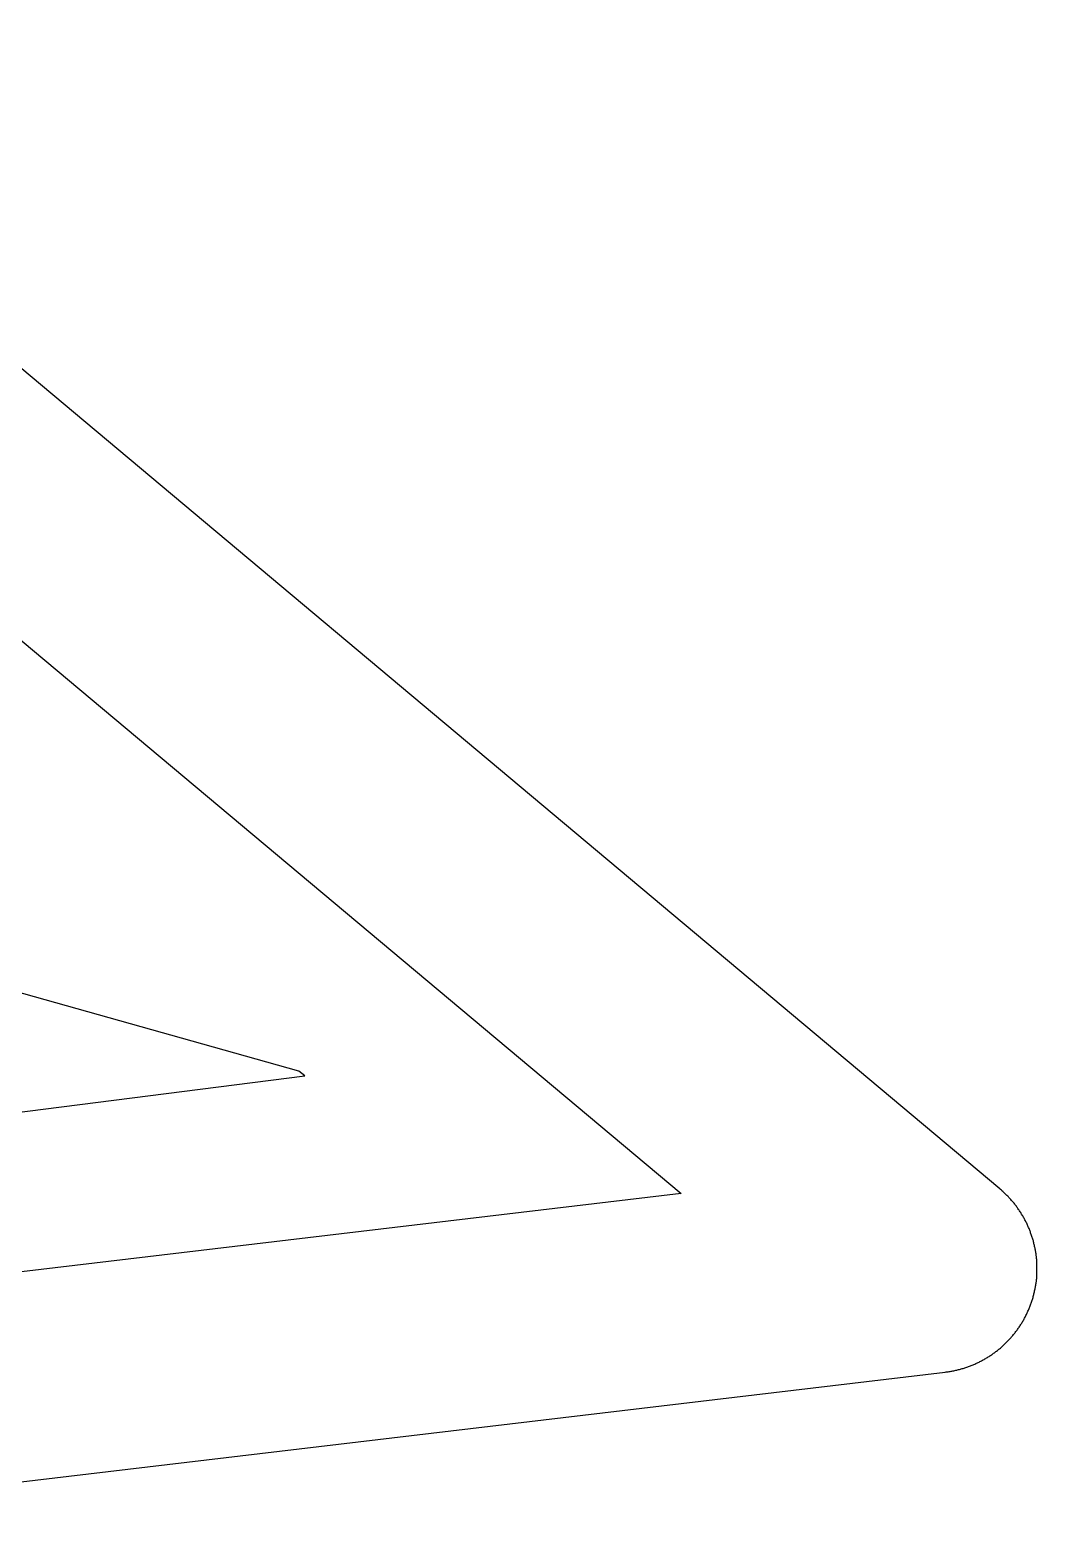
# Model space of a CAD drawing. Extents: x 5 to 105, y 2 to 136.
# Drawn here: x 95.9 to 102.26, y 32.88 to 42.36 of the extents above; entities that cross this region are included whole.
import ezdxf

# ---------------------------------------------------------------- set-up
doc = ezdxf.new("R2010")
doc.units = 0
doc.layers.get('0').update_dxf_attribs({"linetype": 'CONTINUOUS'})

msp = doc.modelspace()

# ---------------------------------------------------------------- linework, layer by layer
at = {"color": 7}
for points in [[(91.2474, 42.357), (100.0137, 35.0087), (88.6505, 33.6597)], [(102.0262, 35.0392), (93.5683, 42.1287)], [(97.6384, 35.7515), (97.6006, 35.7827), (87.6511, 38.5786)], [(88.6658, 34.61), (97.6384, 35.7515)], [(89.5662, 32.4432), (101.6811, 33.8815)]]:
    msp.add_lwpolyline(points, dxfattribs=at)
for points in [[(102.234, 34.3469, 0), (102.236, 34.3529, 0), (102.237, 34.3588, 0), (102.239, 34.3648, 0), (102.241, 34.3707, 0), (102.242, 34.3767, 0), (102.244, 34.3827, 0), (102.245, 34.3887, 0), (102.246, 34.3947, 0), (102.248, 34.4007, 0), (102.249, 34.4067, 0), (102.25, 34.4127, 0), (102.251, 34.4187, 0), (102.252, 34.4247, 0), (102.253, 34.4307, 0), (102.254, 34.4367, 0), (102.255, 34.4427, 0), (102.256, 34.4487, 0), (102.257, 34.4547, 0), (102.257, 34.4608, 0), (102.258, 34.4668, 0), (102.259, 34.4728, 0), (102.259, 34.4788, 0), (102.26, 34.4849, 0), (102.26, 34.4909, 0), (102.26, 34.4969, 0), (102.261, 34.5029, 0), (102.261, 34.5089, 0), (102.261, 34.5149, 0), (102.261, 34.521, 0), (102.261, 34.527, 0), (102.261, 34.533, 0), (102.261, 34.539, 0), (102.261, 34.545, 0), (102.261, 34.551, 0), (102.261, 34.557, 0), (102.261, 34.5629, 0), (102.261, 34.5689, 0), (102.26, 34.5749, 0), (102.26, 34.5809, 0), (102.259, 34.5868, 0), (102.259, 34.5928, 0), (102.258, 34.5987, 0), (102.258, 34.6047, 0), (102.257, 34.6106, 0), (102.256, 34.6165, 0), (102.256, 34.6224, 0), (102.255, 34.6283, 0), (102.254, 34.6342, 0), (102.253, 34.6401, 0), (102.252, 34.646, 0), (102.251, 34.6518, 0), (102.25, 34.6577, 0), (102.249, 34.6635, 0), (102.248, 34.6694, 0), (102.246, 34.6752, 0), (102.245, 34.681, 0), (102.244, 34.6868, 0), (102.242, 34.6926, 0), (102.241, 34.6983, 0), (102.239, 34.7041, 0), (102.238, 34.7098, 0), (102.236, 34.7156, 0), (102.234, 34.7213, 0), (102.233, 34.727, 0), (102.231, 34.7326, 0), (102.229, 34.7383, 0), (102.227, 34.744, 0), (102.225, 34.7496, 0), (102.223, 34.7552, 0), (102.221, 34.7608, 0), (102.219, 34.7664, 0), (102.217, 34.7719, 0), (102.215, 34.7775, 0), (102.213, 34.783, 0), (102.211, 34.7885, 0), (102.208, 34.794, 0), (102.206, 34.7994, 0), (102.203, 34.8049, 0), (102.201, 34.8103, 0), (102.198, 34.8157, 0), (102.196, 34.8211, 0), (102.193, 34.8264, 0), (102.191, 34.8318, 0), (102.188, 34.8371, 0), (102.185, 34.8424, 0), (102.182, 34.8477, 0), (102.179, 34.8529, 0), (102.176, 34.8581, 0), (102.174, 34.8633, 0), (102.171, 34.8685, 0), (102.167, 34.8736, 0), (102.164, 34.8788, 0), (102.161, 34.8839, 0), (102.158, 34.8889, 0), (102.155, 34.894, 0), (102.151, 34.899, 0), (102.148, 34.904, 0), (102.145, 34.9089, 0), (102.141, 34.9139, 0), (102.138, 34.9188, 0), (102.134, 34.9236, 0), (102.131, 34.9285, 0), (102.127, 34.9333, 0), (102.123, 34.9381, 0), (102.12, 34.9429, 0), (102.116, 34.9476, 0), (102.112, 34.9523, 0), (102.108, 34.9569, 0), (102.104, 34.9616, 0), (102.1, 34.9662, 0), (102.096, 34.9708, 0), (102.092, 34.9753, 0), (102.088, 34.9798, 0), (102.084, 34.9843, 0), (102.08, 34.9887, 0), (102.076, 34.9931, 0), (102.071, 34.9975, 0), (102.067, 35.0018, 0), (102.063, 35.0061, 0), (102.058, 35.0104, 0), (102.054, 35.0146, 0), (102.049, 35.0188, 0), (102.045, 35.0229, 0), (102.04, 35.0271, 0), (102.036, 35.0311, 0), (102.031, 35.0352, 0), (102.026, 35.0392, 0)], [(101.681, 33.8815, 0), (101.687, 33.8823, 0), (101.693, 33.8831, 0), (101.7, 33.8839, 0), (101.706, 33.8849, 0), (101.712, 33.8858, 0), (101.718, 33.8869, 0), (101.724, 33.888, 0), (101.73, 33.8891, 0), (101.736, 33.8903, 0), (101.742, 33.8916, 0), (101.748, 33.8929, 0), (101.754, 33.8942, 0), (101.76, 33.8957, 0), (101.766, 33.8971, 0), (101.772, 33.8986, 0), (101.777, 33.9002, 0), (101.783, 33.9019, 0), (101.789, 33.9035, 0), (101.795, 33.9053, 0), (101.801, 33.9071, 0), (101.806, 33.9089, 0), (101.812, 33.9108, 0), (101.818, 33.9127, 0), (101.824, 33.9147, 0), (101.829, 33.9168, 0), (101.835, 33.9188, 0), (101.841, 33.921, 0), (101.846, 33.9232, 0), (101.852, 33.9254, 0), (101.857, 33.9277, 0), (101.863, 33.9301, 0), (101.868, 33.9324, 0), (101.874, 33.9349, 0), (101.879, 33.9374, 0), (101.885, 33.9399, 0), (101.89, 33.9425, 0), (101.895, 33.9451, 0), (101.901, 33.9478, 0), (101.906, 33.9505, 0), (101.911, 33.9533, 0), (101.917, 33.9561, 0), (101.922, 33.959, 0), (101.927, 33.9619, 0), (101.932, 33.9649, 0), (101.937, 33.9679, 0), (101.943, 33.9709, 0), (101.948, 33.974, 0), (101.953, 33.9772, 0), (101.958, 33.9803, 0), (101.963, 33.9836, 0), (101.968, 33.9868, 0), (101.973, 33.9902, 0), (101.978, 33.9935, 0), (101.983, 33.9969, 0), (101.987, 34.0004, 0), (101.992, 34.0039, 0), (101.997, 34.0074, 0), (102.002, 34.011, 0), (102.006, 34.0146, 0), (102.011, 34.0183, 0), (102.016, 34.022, 0), (102.02, 34.0257, 0), (102.025, 34.0295, 0), (102.03, 34.0333, 0), (102.034, 34.0372, 0), (102.038, 34.0411, 0), (102.043, 34.0451, 0), (102.047, 34.0491, 0), (102.052, 34.0531, 0), (102.056, 34.0572, 0), (102.06, 34.0613, 0), (102.065, 34.0654, 0), (102.069, 34.0696, 0), (102.073, 34.0739, 0), (102.077, 34.0781, 0), (102.081, 34.0824, 0), (102.085, 34.0868, 0), (102.089, 34.0911, 0), (102.093, 34.0956, 0), (102.097, 34.1, 0), (102.101, 34.1045, 0), (102.105, 34.109, 0), (102.109, 34.1136, 0), (102.113, 34.1182, 0), (102.117, 34.1228, 0), (102.12, 34.1275, 0), (102.124, 34.1322, 0), (102.128, 34.137, 0), (102.131, 34.1417, 0), (102.135, 34.1466, 0), (102.138, 34.1514, 0), (102.142, 34.1563, 0), (102.145, 34.1612, 0), (102.149, 34.1662, 0), (102.152, 34.1711, 0), (102.155, 34.1762, 0), (102.158, 34.1812, 0), (102.162, 34.1863, 0), (102.165, 34.1914, 0), (102.168, 34.1966, 0), (102.171, 34.2017, 0), (102.174, 34.207, 0), (102.177, 34.2122, 0), (102.18, 34.2175, 0), (102.183, 34.2228, 0), (102.186, 34.2281, 0), (102.188, 34.2335, 0), (102.191, 34.2389, 0), (102.194, 34.2443, 0), (102.197, 34.2498, 0), (102.199, 34.2553, 0), (102.202, 34.2608, 0), (102.204, 34.2663, 0), (102.207, 34.2719, 0), (102.209, 34.2775, 0), (102.211, 34.2831, 0), (102.214, 34.2888, 0), (102.216, 34.2945, 0), (102.218, 34.3002, 0), (102.22, 34.306, 0), (102.222, 34.3117, 0), (102.225, 34.3175, 0), (102.227, 34.3233, 0), (102.228, 34.3292, 0), (102.23, 34.3351, 0), (102.232, 34.341, 0), (102.234, 34.3469, 0)]]:
    msp.add_polyline3d(points, dxfattribs=at)

doc.saveas('drawing.dxf')
